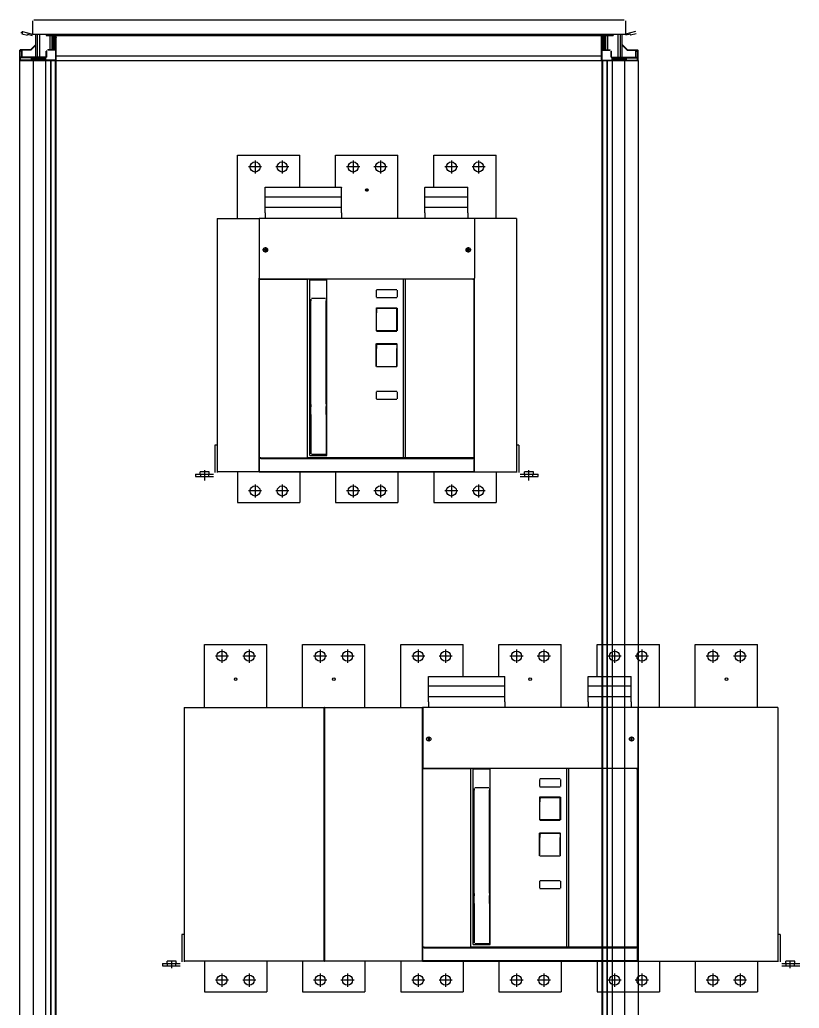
# Model space of a CAD drawing. Header units: metres. Extents: x -260 to 2001, y 2594 to 9590.
# Drawn here: x 0 to 1001, y 5637 to 6905 of the extents above; entities that cross this region are included whole.
import ezdxf

# ---------------------------------------------------------------- set-up
doc = ezdxf.new("R2010")
doc.units = ezdxf.units.M

# ---------------------------------------------------------------- blocks, each defined once
blk = doc.blocks.new('ABB-TR_E6_3')
for p, q in [((53.999832, 445.500015), (133.999832, 445.500015)), ((53.999832, 364.499832), (53.999832, 445.500015)), ((133.999832, 364.499832), (133.999832, 445.500015)), ((179.999832, 445.500015), (259.999832, 445.500015)), ((179.999832, 364.499832), (179.999832, 445.500015)), ((259.999832, 364.499832), (259.999832, 445.500015)), ((305.999832, 445.500015), (385.999832, 445.500015)), ((305.999832, 364.499832), (305.999832, 445.500015)), ((385.999832, 404.499832), (385.999832, 445.500015)), ((431.999832, 445.500015), (511.999832, 445.500015)), ((431.999832, 404.499832), (431.999832, 445.500015)), ((511.999832, 364.499832), (511.999832, 445.500015)), ((557.999832, 445.500015), (637.999832, 445.500015)), ((557.999832, 404.499832), (557.999832, 445.500015)), ((637.999832, 364.499832), (637.999832, 445.500015)), ((683.999832, 445.500015), (763.999832, 445.500015)), ((683.999832, 364.499832), (683.999832, 445.500015)), ((763.999832, 364.499832), (763.999832, 445.500015)), ((76.499832, 438.950027), (76.499832, 422.050003)), ((111.499832, 438.950027), (111.499832, 422.050003)), ((202.499832, 438.950027), (202.499832, 422.050003)), ((237.499832, 438.950027), (237.499832, 422.050003)), ((328.499832, 438.950027), (328.499832, 422.050003)), ((363.499832, 438.950027), (363.499832, 422.050003)), ((454.499832, 438.950027), (454.499832, 422.050003)), ((489.499832, 438.950027), (489.499832, 422.050003)), ((580.499832, 438.950027), (580.499832, 422.050003)), ((615.499832, 438.950027), (615.499832, 422.050003)), ((706.499832, 438.950027), (706.499832, 422.050003)), ((741.499832, 438.950027), (741.499832, 422.050003)), ((84.949829, 430.500015), (68.049835, 430.500015)), ((119.949844, 430.500015), (103.04982, 430.500015)), ((210.949844, 430.500015), (194.04982, 430.500015)), ((245.949844, 430.500015), (229.04982, 430.500015)), ((336.949844, 430.500015), (320.04982, 430.500015)), ((371.949844, 430.500015), (355.04982, 430.500015)), ((462.949844, 430.500015), (446.04982, 430.500015)), ((497.949844, 430.500015), (481.04982, 430.500015)), ((588.949844, 430.500015), (572.04982, 430.500015)), ((623.949844, 430.500015), (607.04982, 430.500015)), ((714.949844, 430.500015), (698.04982, 430.500015)), ((749.949844, 430.500015), (733.04982, 430.500015)), ((341.619003, 404.353531), (341.619003, 404.500015)), ((341.619003, 404.500015), (439.618973, 404.500015)), ((341.619003, 396.685989), (341.619003, 404.353531)), ((341.619003, 396.121109), (341.619003, 396.685989)), ((341.619003, 396.045608), (341.619003, 396.121109)), ((341.619003, 392.230362), (341.619003, 396.045608)), ((439.618973, 404.500015), (439.618973, 404.353531)), ((439.618973, 396.685989), (439.618973, 404.353531)), ((439.618973, 396.121109), (439.618973, 396.685989)), ((439.618973, 396.045608), (439.618973, 396.121109)), ((439.618973, 392.230362), (439.618973, 396.045608)), ((546.618973, 404.500015), (601.618973, 404.500015)), ((546.618973, 404.500015), (546.618973, 404.353531)), ((546.618973, 396.685989), (546.618973, 404.353531)), ((546.618973, 396.121109), (546.618973, 396.685989)), ((546.618973, 396.045608), (546.618973, 396.121109)), ((546.618973, 392.230362), (546.618973, 396.045608)), ((601.618973, 404.353531), (601.618973, 404.500015)), ((601.618973, 396.685989), (601.618973, 404.353531)), ((601.618973, 396.121109), (601.618973, 396.685989)), ((601.618973, 396.045608), (601.618973, 396.121109)), ((601.618973, 392.230362), (601.618973, 396.045608)), ((341.619003, 384.697342), (341.619003, 392.230362)), ((341.619003, 392.230362), (439.618973, 392.230362)), ((341.619003, 384.138504), (341.619003, 384.697342)), ((341.619003, 384.057022), (341.619003, 384.138504)), ((341.619003, 378.89357), (341.619003, 384.057022)), ((439.618973, 384.697342), (439.618973, 392.230362)), ((439.618973, 384.138504), (439.618973, 384.697342)), ((439.618973, 384.057022), (439.618973, 384.138504)), ((439.618973, 378.89357), (439.618973, 384.057022)), ((546.618973, 392.230362), (601.618973, 392.230362)), ((546.618973, 384.697342), (546.618973, 392.230362)), ((546.618973, 384.138504), (546.618973, 384.697342)), ((546.618973, 384.057022), (546.618973, 384.138504)), ((546.618973, 378.89357), (546.618973, 384.057022)), ((601.618973, 384.697342), (601.618973, 392.230362)), ((601.618973, 384.138504), (601.618973, 384.697342)), ((601.618973, 384.057022), (601.618973, 384.138504)), ((601.618973, 378.89357), (601.618973, 384.057022)), ((341.619003, 372.212112), (341.619003, 378.89357)), ((341.619003, 378.89357), (439.618973, 378.89357)), ((341.619003, 371.858597), (341.619003, 372.212112)), ((341.619003, 371.858597), (341.619003, 364.500015)), ((439.618973, 372.212112), (439.618973, 378.89357)), ((439.618973, 371.858597), (439.618973, 372.212112)), ((439.618973, 371.858597), (439.618973, 364.500015)), ((546.618973, 378.89357), (601.618973, 378.89357)), ((546.618973, 372.212112), (546.618973, 378.89357)), ((546.618973, 371.858597), (546.618973, 372.212112)), ((546.618973, 371.858597), (546.618973, 364.500015)), ((601.618973, 372.212112), (601.618973, 378.89357)), ((601.618973, 371.858597), (601.618973, 372.212112)), ((601.618973, 371.858597), (601.618973, 364.500015)), ((27.999832, 364.500015), (27.999832, 39.5)), ((27.999832, 364.500015), (207.749832, 364.500015)), ((207.749832, 39.5), (207.749832, 364.500015)), ((207.999832, 364.500015), (207.749832, 364.500015)), ((207.999832, 364.500015), (207.999832, 39.5)), ((207.999832, 364.500015), (333.999832, 364.500015)), ((333.999832, 39.5), (333.999832, 364.500015)), ((334.799972, 364.500015), (333.999832, 364.500015)), ((334.099991, 363.800003), (334.099991, 287.699997)), ((334.439438, 364.399978), (334.200088, 364.399978)), ((334.200088, 364.399978), (334.200088, 364.160721)), ((336.025741, 364.500015), (334.800003, 364.500015)), ((608.17427, 364.500015), (336.025741, 364.500015)), ((609.399978, 364.500015), (608.17427, 364.500015)), ((609.999832, 364.500015), (609.399978, 364.500015)), ((610.000076, 364.399978), (609.760513, 364.399978)), ((609.999832, 364.399978), (609.999832, 364.500015)), ((789.999832, 364.500015), (609.999832, 364.500015)), ((610.000076, 364.160415), (610.000076, 364.399978)), ((610.099991, 363.800003), (610.099991, 287.699997)), ((789.999832, 364.500015), (789.999832, 39.5)), ((341.499985, 326.464187), (341.499985, 326.970779)), ((341.499985, 322.035843), (341.499985, 326.464126)), ((341.499985, 322.035843), (341.499985, 321.529251)), ((342.300003, 326.464187), (342.300003, 326.970779)), ((342.300003, 326.464187), (342.300003, 322.035843)), ((342.300003, 322.035843), (342.300003, 321.529251)), ((601.899978, 326.464187), (601.899978, 326.970779)), ((601.899978, 322.035843), (601.899978, 326.464126)), ((601.899978, 322.035843), (601.899978, 321.529251)), ((602.699966, 326.464187), (602.699966, 326.970779)), ((602.699966, 326.464187), (602.699966, 322.035843)), ((602.699966, 322.035843), (602.699966, 321.529251)), ((334.200088, 287.339309), (334.200088, 286.500015)), ((334.200088, 286.500015), (336.200088, 286.500015)), ((334.200088, 57.25), (334.200088, 286.500015)), ((334.800003, 287.000015), (336.025741, 287.000015)), ((336.025741, 287.000015), (608.17427, 287.000015)), ((336.200088, 286.500015), (396.800064, 286.500015)), ((349.700088, 287.000015), (349.700088, 286.500015)), ((395.818985, 57.5), (395.818985, 286.500015)), ((396.771072, 286.500015), (395.818985, 286.500015)), ((518.166885, 286.500015), (396.771072, 286.500015)), ((398.818985, 285.121078), (398.84639, 285.313339)), ((398.818985, 60.5), (398.818985, 285.121078)), ((398.84639, 285.313339), (398.915115, 285.484451)), ((398.915115, 285.484451), (399.029129, 285.661392)), ((399.029129, 285.661392), (399.341934, 286.000015)), ((420.318985, 285.500015), (399.318985, 285.500015)), ((420.572464, 285.742111), (420.333633, 286.000015)), ((420.683121, 285.585891), (420.572464, 285.742111)), ((420.800369, 285.304733), (420.683121, 285.585891)), ((420.818985, 285.142532), (420.800369, 285.304733)), ((420.818985, 60.5), (420.818985, 285.142532)), ((519.118973, 286.500015), (518.166885, 286.500015)), ((519.118973, 57.5), (519.118973, 286.500015)), ((521.100052, 286.500015), (521.100052, 57.25)), ((608.000076, 286.500015), (521.100052, 286.500015)), ((594.500076, 286.500015), (594.500076, 287.000015)), ((608.000076, 286.500015), (610.000076, 286.500015)), ((608.17427, 287.000015), (609.399978, 287.000015)), ((610.000076, 286.500015), (610.000076, 287.339584)), ((610.000076, 57.25), (610.000076, 286.500015)), ((484.118973, 272.500015), (484.118973, 263.500015)), ((510.618973, 273.000015), (484.618973, 273.000015)), ((511.118973, 272.500015), (511.118973, 263.500015)), ((398.822708, 254.382736), (398.818985, 254.363601)), ((398.851639, 254.419662), (398.822708, 254.382736)), ((398.928787, 254.462173), (398.851639, 254.419662)), ((399.168655, 254.513962), (398.928787, 254.462173)), ((399.318985, 254.363601), (399.168655, 254.513962)), ((400.068985, 260.758896), (400.068985, 258.759537)), ((400.068985, 125.969162), (400.068985, 258.759537)), ((419.068985, 261.759109), (401.068985, 261.758896)), ((420.068985, 260.759109), (420.068985, 258.75972)), ((420.068985, 126.535782), (420.068985, 258.75972)), ((420.469314, 254.513962), (420.318985, 254.363601)), ((420.725357, 254.455459), (420.469314, 254.513962)), ((420.788772, 254.417618), (420.725357, 254.455459)), ((420.807937, 254.396621), (420.788772, 254.417618)), ((420.818985, 254.363601), (420.807937, 254.396621)), ((484.618973, 263.000015), (510.618973, 263.000015)), ((484.118973, 249.500015), (484.118973, 220.500015)), ((484.618973, 248.594101), (484.618973, 250.000015)), ((484.618973, 250.000015), (510.618973, 250.000015)), ((510.618973, 248.855911), (484.618973, 248.594101)), ((484.618973, 248.594101), (484.618973, 248.227737)), ((484.618973, 248.224228), (484.618973, 248.227737)), ((484.618973, 248.227737), (484.618973, 246.652908)), ((484.618973, 246.652908), (484.618973, 246.650955)), ((484.618973, 246.650955), (484.618973, 245.222732)), ((484.618973, 245.222763), (484.618973, 244.591079)), ((484.618973, 244.591079), (484.619095, 243.702835)), ((484.618973, 243.703018), (484.618973, 243.637924)), ((484.618973, 220.500015), (484.618973, 243.637924)), ((484.628921, 248.18721), (484.619095, 248.224228)), ((484.67073, 248.109634), (484.628921, 248.18721)), ((484.805862, 247.930008), (484.67073, 248.109634)), ((485.134353, 247.586776), (484.805862, 247.930008)), ((510.134353, 247.834854), (510.448929, 248.176132)), ((510.448929, 248.176132), (510.574295, 248.356552)), ((510.574295, 248.356552), (510.611404, 248.435867)), ((510.611404, 248.435867), (510.618973, 248.475113)), ((510.618973, 248.855911), (510.618973, 249.999954)), ((510.618973, 248.855911), (510.618973, 248.485489)), ((510.618973, 248.485489), (510.618973, 248.475113)), ((510.618973, 243.979782), (510.618973, 248.475113)), ((510.618973, 243.979782), (510.618973, 243.637924)), ((510.618973, 240.978775), (510.618973, 243.637924)), ((510.618973, 220.500015), (510.618973, 240.978775)), ((511.118973, 249.500015), (511.118973, 220.500015)), ((484.618973, 220.500015), (485.13533, 220.500015)), ((484.618973, 220.000015), (510.618973, 220.000015)), ((510.13533, 220.500015), (485.13533, 220.500015)), ((510.13533, 220.500015), (510.618973, 220.500015)), ((484.118973, 174.500015), (484.118973, 203.500015)), ((484.618973, 202.594101), (484.618973, 204.000015)), ((484.618973, 204.000015), (510.618973, 204.000015)), ((510.618973, 202.855911), (484.619095, 202.594101)), ((510.618973, 202.855911), (510.618973, 203.999954)), ((510.618973, 202.855911), (510.618973, 202.48558)), ((511.118973, 174.500015), (511.118973, 203.500015)), ((484.618973, 202.594101), (484.618973, 202.197525)), ((484.618973, 202.198135), (484.618973, 197.851516)), ((484.621414, 202.179764), (484.618973, 202.197525)), ((484.618973, 175.500015), (484.618973, 197.851516)), ((484.63948, 202.132217), (484.621414, 202.179764)), ((484.792312, 201.911209), (484.63948, 202.132217)), ((485.135818, 201.550674), (484.792312, 201.911209)), ((510.135879, 201.834183), (510.360184, 202.067764)), ((510.360184, 202.067764), (510.517166, 202.265762)), ((510.517166, 202.265762), (510.618973, 202.474502)), ((510.618973, 202.48558), (510.618973, 202.474502)), ((510.618973, 202.474502), (510.618973, 197.814865)), ((510.618973, 175.500015), (510.618973, 197.814865)), ((510.618973, 174.000015), (484.618973, 174.000015)), ((485.618973, 174.500015), (509.618973, 174.500015)), ((484.118973, 142.000015), (484.118973, 133.000015)), ((510.618973, 142.500015), (484.618973, 142.500015)), ((511.118973, 142.000015), (511.118973, 133.000015)), ((484.618973, 132.500015), (510.618973, 132.500015)), ((400.068985, 115.930618), (399.318985, 115.930618)), ((400.068985, 125.969162), (400.068985, 122.899826)), ((400.068985, 113.106827), (400.068985, 122.899826)), ((420.068985, 126.535782), (420.068985, 123.466446)), ((420.068985, 113.106827), (420.068985, 123.466446)), ((420.318985, 115.930618), (420.068985, 115.930618)), ((420.818985, 115.500015), (420.815628, 115.500015)), ((400.068985, 113.106827), (400.068985, 108.091354)), ((400.068985, 108.091354), (400.068985, 80.941208)), ((420.068985, 113.106827), (420.068985, 108.091354)), ((420.068985, 108.091354), (420.068985, 80.941208)), ((420.068985, 88.750015), (420.818985, 88.750015)), ((400.068985, 80.941208), (400.068985, 62.75)), ((420.068985, 80.941208), (420.068985, 62.892853)), ((25, 73.5), (25, 68.5)), ((28, 73.5), (25, 73.5)), ((25, 68.5), (25, 38.5)), ((420.068985, 70.75), (420.818985, 70.75)), ((793.000015, 73.5), (790.000015, 73.5)), ((790.000015, 73.5), (790.000015, 68.5)), ((790.000015, 68.5), (790.000015, 38.5)), ((793.000015, 73.5), (793.000015, 68.5)), ((793.000015, 68.5), (793.000015, 38.5)), ((334.200088, 56.550003), (334.200088, 57.25)), ((336.200088, 57.25), (334.200088, 57.25)), ((334.200088, 39.600006), (334.200088, 56.550003)), ((336.200088, 56.550003), (334.200088, 56.550003)), ((334.90007, 57.25), (334.90007, 56.550003)), ((336.200088, 57.25), (396.800064, 57.25)), ((336.200088, 56.550003), (608.000076, 56.550003)), ((395.818985, 57.5), (396.771072, 57.5)), ((396.771072, 57.5), (518.166885, 57.5)), ((396.800064, 57.25), (396.800064, 57.5)), ((521.100052, 57.25), (396.800064, 57.25)), ((398.818985, 60.5), (420.818985, 60.5)), ((419.068985, 61.75), (401.068985, 61.75)), ((419.327652, 61.784637), (419.068985, 61.75)), ((419.568985, 61.883972), (419.327652, 61.784637)), ((419.800735, 62.086746), (419.568985, 61.883972)), ((420.009292, 62.483459), (419.800735, 62.086746)), ((420.060135, 62.756347), (420.009292, 62.483459)), ((420.068985, 62.892853), (420.060135, 62.756347)), ((518.166885, 57.5), (519.118973, 57.5)), ((608.000076, 57.25), (521.100052, 57.25)), ((610.000076, 57.25), (608.000076, 57.25)), ((610.000076, 56.550003), (608.000076, 56.550003)), ((609.300064, 57.25), (609.300064, 56.550003)), ((610.000076, 56.550003), (610.000076, 57.25)), ((610.000076, 39.600006), (610.000076, 56.550003)), ((12, 39.5), (6.25, 39.5)), ((6.25, 37), (6.25, 39.5)), ((12, 30.440246), (12, 39.559753)), ((17.75, 39.5), (12, 39.5)), ((17.75, 37), (17.75, 39.5)), ((17.75, 37), (17.75, 39.5)), ((207.749832, 39.5), (27.999832, 39.5)), ((28, 39.5), (28, 38.5)), ((53.999832, 39.499847), (53.999832, 0)), ((133.999832, 39.499847), (133.999832, 0)), ((179.999832, 39.499847), (179.999832, 0)), ((207.749832, 39.5), (207.999832, 39.5)), ((333.999832, 39.5), (207.999832, 39.5)), ((259.999832, 39.499847), (259.999832, 0)), ((305.999832, 39.499847), (305.999832, 0)), ((333.999832, 39.5), (609.999832, 39.5)), ((336.200088, 39.600006), (334.200088, 39.600006)), ((608.000076, 39.600006), (336.200088, 39.600006)), ((385.999832, 39.499847), (385.999832, 0)), ((431.999832, 39.499847), (431.999832, 0)), ((511.999832, 39.499847), (511.999832, 0)), ((557.999832, 39.499847), (557.999832, 0)), ((610.000076, 39.600006), (608.000076, 39.600006)), ((609.999832, 39.5), (609.999832, 39.59996)), ((609.999832, 39.5), (789.999832, 39.5)), ((637.999832, 39.499847), (637.999832, 0)), ((683.999832, 39.499847), (683.999832, 0)), ((763.999832, 39.499847), (763.999832, 0)), ((806.000015, 39.5), (800.250015, 39.5)), ((800.250015, 37), (800.250015, 39.5)), ((806.000015, 30.440246), (806.000015, 39.559753)), ((811.750015, 39.5), (806.000015, 39.5)), ((811.750015, 37), (811.750015, 39.5)), ((811.750015, 37), (811.750015, 39.5)), ((0, 36.5), (5, 36.5)), ((0, 36.5), (0, 33.5)), ((0, 33.5), (5, 33.5)), ((5, 36.5), (23, 36.5)), ((5, 33.5), (23, 33.5)), ((5.764572, 36.5), (5.895691, 36.52478)), ((5.895691, 36.52478), (6.090408, 36.63919)), ((6.090408, 36.63919), (6.232681, 36.870666)), ((6.232681, 36.870666), (6.25, 37)), ((6.75, 33.5), (6.75, 36.5)), ((17.25, 33.5), (17.25, 36.5)), ((17.75, 37), (17.767319, 36.870666)), ((17.75, 37), (17.767319, 36.870666)), ((17.767319, 36.870666), (17.909576, 36.63919)), ((17.767319, 36.870666), (17.909576, 36.63919)), ((17.909576, 36.63919), (18.104309, 36.52478)), ((17.909576, 36.63919), (18.104309, 36.52478)), ((18.104309, 36.52478), (18.235428, 36.5)), ((18.104309, 36.52478), (18.235428, 36.5)), ((795.000015, 36.5), (813.000015, 36.5)), ((795.000015, 33.5), (813.000015, 33.5)), ((799.895706, 36.52478), (799.764541, 36.5)), ((800.090408, 36.63919), (799.895706, 36.52478)), ((800.232681, 36.870666), (800.090408, 36.63919)), ((800.250015, 37), (800.232681, 36.870666)), ((800.750015, 33.5), (800.750015, 36.5)), ((811.250015, 33.5), (811.250015, 36.5)), ((811.767288, 36.870666), (811.750015, 37)), ((811.767288, 36.870666), (811.750015, 37)), ((811.909561, 36.63919), (811.767288, 36.870666)), ((811.909561, 36.63919), (811.767288, 36.870666)), ((812.104324, 36.52478), (811.909561, 36.63919)), ((812.104324, 36.52478), (811.909561, 36.63919)), ((812.235428, 36.5), (812.104324, 36.52478)), ((812.235428, 36.5), (812.104324, 36.52478)), ((813.000015, 36.5), (818.000015, 36.5)), ((813.000015, 33.5), (818.000015, 33.5)), ((84.949829, 15), (68.049835, 15)), ((76.499832, 23.449997), (76.499832, 6.550003)), ((119.949844, 15), (103.04982, 15)), ((111.499832, 23.449997), (111.499832, 6.550003)), ((210.949844, 15), (194.04982, 15)), ((202.499832, 23.449997), (202.499832, 6.550003)), ((245.949844, 15), (229.04982, 15)), ((237.499832, 23.449997), (237.499832, 6.550003)), ((336.949844, 15), (320.04982, 15)), ((328.499832, 23.449997), (328.499832, 6.550003)), ((371.949844, 15), (355.04982, 15)), ((363.499832, 23.449997), (363.499832, 6.550003)), ((462.949844, 15), (446.04982, 15)), ((454.499832, 23.449997), (454.499832, 6.550003)), ((497.949844, 15), (481.04982, 15)), ((489.499832, 23.449997), (489.499832, 6.550003)), ((588.949844, 15), (572.04982, 15)), ((580.499832, 23.449997), (580.499832, 6.550003)), ((623.949844, 15), (607.04982, 15)), ((615.499832, 23.449997), (615.499832, 6.550003)), ((714.949844, 15), (698.04982, 15)), ((706.499832, 23.449997), (706.499832, 6.550003)), ((749.949844, 15), (733.04982, 15)), ((741.499832, 23.449997), (741.499832, 6.550003)), ((53.999832, 0), (133.999832, 0)), ((179.999832, 0), (259.999832, 0)), ((305.999832, 0), (385.999832, 0)), ((431.999832, 0), (511.999832, 0)), ((557.999832, 0), (637.999832, 0)), ((683.999832, 0), (763.999832, 0))]:
    blk.add_line(p, q)
for centre, radius in [((76.499832, 430.500015), 6.5), ((111.499832, 430.500015), 6.5), ((202.499832, 430.500015), 6.5), ((237.499832, 430.500015), 6.5), ((328.499832, 430.500015), 6.5), ((363.499832, 430.500015), 6.5), ((454.499832, 430.500015), 6.5), ((489.499832, 430.500015), 6.5), ((580.499832, 430.500015), 6.5), ((615.499832, 430.500015), 6.5), ((706.499832, 430.500015), 6.5), ((741.499832, 430.500015), 6.5), ((93.999832, 401.000015), 1.621), ((219.999832, 401.000015), 1.621), ((471.999832, 401.000015), 1.621), ((723.999832, 401.000015), 1.621), ((341.900009, 324.250015), 2.75), ((602.300003, 324.250015), 2.75), ((76.499832, 15), 6.5), ((111.499832, 15), 6.5), ((202.499832, 15), 6.5), ((237.499832, 15), 6.5), ((328.499832, 15), 6.5), ((363.499832, 15), 6.5), ((454.499832, 15), 6.5), ((489.499832, 15), 6.5), ((580.499832, 15), 6.5), ((615.499832, 15), 6.5), ((706.499832, 15), 6.5), ((741.499832, 15), 6.5)]:
    blk.add_circle(centre, radius)
blk = doc.blocks.new('ABB-TR_E4_3')
for p, q in [((53.999833, 445.5), (133.999833, 445.5)), ((53.999833, 364.499878), (53.999833, 445.5)), ((133.999833, 404.499878), (133.999833, 445.5)), ((179.999833, 445.5), (259.999833, 445.5)), ((179.999833, 404.499878), (179.999833, 445.5)), ((259.999833, 364.499878), (259.999833, 445.5)), ((305.999802, 445.5), (385.999802, 445.5)), ((305.999802, 404.499878), (305.999802, 445.5)), ((385.999802, 364.499878), (385.999802, 445.5)), ((76.499833, 438.950012), (76.499833, 422.049988)), ((111.499833, 438.950012), (111.499833, 422.049988)), ((202.499833, 438.950012), (202.499833, 422.049988)), ((237.499833, 438.950012), (237.499833, 422.049988)), ((328.499802, 438.950012), (328.499802, 422.049988)), ((363.499802, 438.950012), (363.499802, 422.049988)), ((84.949845, 430.5), (68.04982, 430.5)), ((119.949814, 430.5), (103.049851, 430.5)), ((210.949814, 430.5), (194.049851, 430.5)), ((245.949814, 430.5), (229.049851, 430.5)), ((336.949875, 430.5), (320.049851, 430.5)), ((371.949875, 430.5), (355.049851, 430.5)), ((89.518998, 404.353516), (89.518998, 404.5)), ((89.518998, 404.5), (187.518998, 404.5)), ((89.518998, 396.685974), (89.518998, 404.353516)), ((89.518998, 396.121094), (89.518998, 396.685974)), ((89.518998, 396.045654), (89.518998, 396.121094)), ((89.518998, 392.230347), (89.518998, 396.045654)), ((187.518998, 404.5), (187.518998, 404.353516)), ((187.518998, 396.685974), (187.518998, 404.353516)), ((187.518998, 396.121094), (187.518998, 396.685974)), ((187.518998, 396.045654), (187.518998, 396.121094)), ((187.518998, 392.230347), (187.518998, 396.045654)), ((222.107132, 401), (217.892533, 401)), ((219.999833, 403.1073), (219.999833, 398.8927)), ((294.518967, 404.5), (349.518967, 404.5)), ((294.518967, 404.5), (294.518967, 404.353516)), ((294.518967, 396.685974), (294.518967, 404.353516)), ((294.518967, 396.121094), (294.518967, 396.685974)), ((294.518967, 396.045654), (294.518967, 396.121094)), ((294.518967, 392.230347), (294.518967, 396.045654)), ((349.518967, 404.353516), (349.518967, 404.5)), ((349.518967, 396.685974), (349.518967, 404.353516)), ((349.518967, 396.121094), (349.518967, 396.685974)), ((349.518967, 396.045654), (349.518967, 396.121094)), ((349.518967, 392.230347), (349.518967, 396.045654)), ((89.518998, 384.697388), (89.518998, 392.230347)), ((89.518998, 392.230347), (187.518998, 392.230347)), ((89.518998, 384.138489), (89.518998, 384.697388)), ((89.518998, 384.057007), (89.518998, 384.138489)), ((89.518998, 378.893555), (89.518998, 384.057007)), ((187.518998, 384.697388), (187.518998, 392.230347)), ((187.518998, 384.138489), (187.518998, 384.697388)), ((187.518998, 384.057007), (187.518998, 384.138489)), ((187.518998, 378.893555), (187.518998, 384.057007)), ((294.518967, 392.230347), (349.518967, 392.230347)), ((294.518967, 384.697388), (294.518967, 392.230347)), ((294.518967, 384.138489), (294.518967, 384.697388)), ((294.518967, 384.057007), (294.518967, 384.138489)), ((294.518967, 378.893555), (294.518967, 384.057007)), ((349.518967, 384.697388), (349.518967, 392.230347)), ((349.518967, 384.138489), (349.518967, 384.697388)), ((349.518967, 384.057007), (349.518967, 384.138489)), ((349.518967, 378.893555), (349.518967, 384.057007)), ((89.518998, 372.212158), (89.518998, 378.893555)), ((89.518998, 378.893555), (187.518998, 378.893555)), ((89.518998, 371.858581), (89.518998, 372.212158)), ((89.518998, 371.858581), (89.518998, 364.5)), ((187.518998, 372.212158), (187.518998, 378.893555)), ((187.518998, 371.858581), (187.518998, 372.212158)), ((187.518998, 371.858581), (187.518998, 364.5)), ((294.518967, 378.893555), (349.518967, 378.893555)), ((294.518967, 372.212158), (294.518967, 378.893555)), ((294.518967, 371.858581), (294.518967, 372.212158)), ((294.518967, 371.858581), (294.518967, 364.5)), ((349.518967, 372.212158), (349.518967, 378.893555)), ((349.518967, 371.858581), (349.518967, 372.212158)), ((349.518967, 371.858581), (349.518967, 364.5)), ((27.999833, 364.5), (27.999833, 39.5)), ((27.999833, 364.5), (81.999833, 364.5)), ((81.999833, 363.799927), (81.999833, 364.5)), ((82.699967, 364.5), (81.999833, 364.5)), ((81.999985, 363.799988), (81.999985, 287.700012)), ((82.339432, 364.400024), (82.100083, 364.400024)), ((82.100083, 364.400024), (82.100083, 364.160705)), ((83.925736, 364.5), (82.699997, 364.5)), ((356.074265, 364.5), (83.925736, 364.5)), ((357.299973, 364.5), (356.074265, 364.5)), ((357.999802, 364.5), (357.299973, 364.5)), ((357.900071, 364.400024), (357.660569, 364.400024)), ((357.900071, 364.1604), (357.900071, 364.400024)), ((411.999802, 364.5), (357.999802, 364.5)), ((357.999802, 363.813476), (357.999802, 364.5)), ((357.999985, 363.799988), (357.999985, 287.700012)), ((411.999802, 364.5), (411.999802, 39.5)), ((93.374985, 324.25), (86.224991, 324.25)), ((89.40001, 326.464172), (89.40001, 326.970764)), ((89.40001, 322.035828), (89.40001, 326.464111)), ((89.40001, 322.035828), (89.40001, 321.529236)), ((89.800003, 327.825012), (89.800003, 320.674988)), ((90.199997, 326.464172), (90.199997, 326.970764)), ((90.199997, 326.464172), (90.199997, 322.035889)), ((90.199997, 322.035828), (90.199997, 321.529236)), ((353.77501, 324.25), (346.624985, 324.25)), ((349.799973, 326.464172), (349.799973, 326.970764)), ((349.799973, 322.035828), (349.799973, 326.464111)), ((349.799973, 322.035828), (349.799973, 321.529236)), ((350.199997, 327.825012), (350.199997, 320.674988)), ((350.600022, 326.464172), (350.600022, 326.970764)), ((350.600022, 326.464172), (350.600022, 322.035889)), ((350.600022, 322.035828), (350.600022, 321.529236)), ((81.999833, 39.5), (81.999833, 287.699951)), ((82.100083, 287.339294), (82.100083, 286.5)), ((82.100083, 286.5), (84.100083, 286.5)), ((82.100083, 57.25), (82.100083, 286.5)), ((82.699997, 287), (83.925736, 287)), ((83.925736, 287), (356.074265, 287)), ((84.100083, 286.5), (144.700089, 286.5)), ((97.600083, 287), (97.600083, 286.5)), ((143.718979, 57.5), (143.718979, 286.5)), ((144.671128, 286.5), (143.718979, 286.5)), ((266.06688, 286.5), (144.671128, 286.5)), ((146.718979, 285.121094), (146.746384, 285.313354)), ((146.718979, 60.5), (146.718979, 285.121094)), ((146.746384, 285.313354), (146.81511, 285.484436)), ((146.81511, 285.484436), (146.929154, 285.661377)), ((146.929154, 285.661377), (147.241929, 286)), ((168.218979, 285.5), (147.218979, 285.5)), ((168.472458, 285.742126), (168.233628, 286)), ((168.583115, 285.585937), (168.472458, 285.742126)), ((168.700364, 285.304748), (168.583115, 285.585937)), ((168.718979, 285.142578), (168.700364, 285.304748)), ((168.718979, 60.5), (168.718979, 285.142578)), ((267.018998, 286.5), (266.06688, 286.5)), ((267.018998, 57.5), (267.018998, 286.5)), ((269.000077, 286.5), (269.000077, 57.25)), ((355.900071, 286.5), (269.000077, 286.5)), ((342.400071, 286.5), (342.400071, 287)), ((355.900071, 286.5), (357.900071, 286.5)), ((356.074265, 287), (357.299973, 287)), ((357.900071, 286.5), (357.900071, 287.339599)), ((357.900071, 57.25), (357.900071, 286.5)), ((357.999802, 39.5), (357.999802, 287.686462)), ((232.018998, 272.5), (232.018998, 263.5)), ((258.518998, 273), (232.518998, 273)), ((259.018998, 272.5), (259.018998, 263.5)), ((146.722702, 254.382751), (146.718979, 254.363586)), ((146.751664, 254.419678), (146.722702, 254.382751)), ((146.828812, 254.462158), (146.751664, 254.419678)), ((147.06865, 254.513977), (146.828812, 254.462158)), ((147.218979, 254.363586), (147.06865, 254.513977)), ((147.968979, 260.758911), (147.968979, 258.759521)), ((147.968979, 125.969177), (147.968979, 258.759521)), ((166.968979, 261.759094), (148.968979, 261.758911)), ((167.968979, 260.759094), (167.968979, 258.759766)), ((167.968979, 126.535766), (167.968979, 258.759766)), ((168.36937, 254.513977), (168.218979, 254.363586)), ((168.625351, 254.455444), (168.36937, 254.513977)), ((168.688767, 254.417602), (168.625351, 254.455444)), ((168.707962, 254.396606), (168.688767, 254.417602)), ((168.718979, 254.363586), (168.707962, 254.396606)), ((232.518998, 263), (258.518998, 263)), ((232.018998, 249.5), (232.018998, 220.5)), ((232.518998, 246.651001), (232.518937, 245.222778)), ((232.518998, 250), (258.518998, 250)), ((232.518998, 248.594116), (232.518998, 250)), ((258.518998, 248.855957), (232.518998, 248.594116)), ((232.518998, 248.594116), (232.518998, 248.227722)), ((232.518998, 248.224243), (232.518998, 248.227722)), ((232.518998, 248.227722), (232.518998, 246.652954)), ((232.518998, 246.652954), (232.518998, 246.651001)), ((232.518998, 245.222778), (232.518998, 244.591064)), ((232.518998, 243.703003), (232.518998, 243.637939)), ((232.518998, 220.5), (232.518998, 243.637939)), ((232.519028, 244.591064), (232.519089, 243.70282)), ((232.528916, 248.187195), (232.519089, 248.224243)), ((232.570725, 248.109619), (232.528916, 248.187195)), ((232.705826, 247.930054), (232.570725, 248.109619)), ((233.034348, 247.586792), (232.705826, 247.930054)), ((258.034348, 247.834839), (258.348923, 248.176147)), ((258.348923, 248.176147), (258.47432, 248.356567)), ((258.47432, 248.356567), (258.51146, 248.435852)), ((258.51146, 248.435852), (258.518998, 248.475098)), ((258.518998, 248.855957), (258.518998, 250)), ((258.518998, 248.855957), (258.518998, 248.485474)), ((258.518998, 248.485474), (258.518998, 248.475098)), ((258.518998, 243.979797), (258.518998, 248.475098)), ((258.518998, 243.979797), (258.518998, 243.637939)), ((258.518998, 240.97876), (258.518998, 243.637939)), ((258.518998, 220.5), (258.518998, 240.97876)), ((259.018998, 249.5), (259.018998, 220.5)), ((232.518998, 220.5), (233.035325, 220.5)), ((232.518998, 220), (258.518998, 220)), ((258.035325, 220.5), (233.035325, 220.5)), ((258.035325, 220.5), (258.518998, 220.5)), ((232.018998, 174.5), (232.018998, 203.5)), ((232.518998, 204), (258.518998, 204)), ((232.518998, 202.594116), (232.518998, 204)), ((258.518998, 202.855957), (232.519089, 202.594116)), ((258.518998, 202.855957), (258.518998, 204)), ((258.518998, 202.855957), (258.518998, 202.485596)), ((259.018998, 174.5), (259.018998, 203.5)), ((232.518998, 202.594116), (232.518998, 202.19751)), ((232.518998, 202.19812), (232.518998, 197.851501)), ((232.521378, 202.179809), (232.518998, 202.19751)), ((232.518998, 175.5), (232.518998, 197.851501)), ((232.539475, 202.132202), (232.521378, 202.179809)), ((232.692337, 201.911194), (232.539475, 202.132202)), ((233.035874, 201.550659), (232.692337, 201.911194)), ((258.035874, 201.834167), (258.260178, 202.067749)), ((258.260178, 202.067749), (258.41716, 202.265747)), ((258.41716, 202.265747), (258.518998, 202.474487)), ((258.518998, 202.485596), (258.518998, 202.474487)), ((258.518998, 202.474487), (258.518998, 197.81488)), ((258.518998, 175.5), (258.518998, 197.81488)), ((258.518998, 174), (232.518998, 174)), ((233.518998, 174.5), (257.518998, 174.5)), ((232.018998, 142), (232.018998, 133)), ((258.518998, 142.5), (232.518998, 142.5)), ((259.018998, 142), (259.018998, 133)), ((232.518998, 132.5), (258.518998, 132.5)), ((147.968979, 115.930633), (147.218979, 115.930633)), ((147.968979, 125.969177), (147.968979, 122.899841)), ((147.968979, 113.106842), (147.968979, 122.899841)), ((167.968979, 126.535766), (167.968979, 123.466431)), ((167.968979, 113.106842), (167.968979, 123.466431)), ((168.218979, 115.930633), (167.968979, 115.930633)), ((168.718979, 115.5), (168.715622, 115.5)), ((147.968979, 113.106842), (147.968979, 108.09137)), ((147.968979, 108.09137), (147.968979, 80.941193)), ((167.968979, 113.106842), (167.968979, 108.09137)), ((167.968979, 108.09137), (167.968979, 80.941193)), ((167.968979, 88.75), (168.718979, 88.75)), ((147.968979, 80.941193), (147.968979, 62.75)), ((167.968979, 80.941193), (167.968979, 62.892853)), ((24.999985, 73.5), (24.999985, 68.5)), ((27.999985, 73.5), (24.999985, 73.5)), ((24.999985, 68.5), (24.999985, 38.5)), ((167.968979, 70.75), (168.718979, 70.75)), ((414.999985, 73.5), (411.999985, 73.5)), ((411.999985, 73.5), (411.999985, 68.5)), ((411.999985, 68.5), (411.999985, 38.5)), ((414.999985, 73.5), (414.999985, 68.5)), ((414.999985, 68.5), (414.999985, 38.5)), ((82.100083, 56.549988), (82.100083, 57.25)), ((84.100083, 57.25), (82.100083, 57.25)), ((82.100083, 39.600006), (82.100083, 56.549988)), ((84.100083, 56.549988), (82.100083, 56.549988)), ((82.800095, 57.25), (82.800095, 56.549988)), ((84.100083, 57.25), (144.700089, 57.25)), ((84.100083, 56.549988), (355.900071, 56.549988)), ((143.718979, 57.5), (144.671128, 57.5)), ((144.671128, 57.5), (266.06688, 57.5)), ((144.700089, 57.25), (144.700089, 57.5)), ((269.000077, 57.25), (144.700089, 57.25)), ((146.718979, 60.5), (168.718979, 60.5)), ((166.968979, 61.75), (148.968979, 61.75)), ((167.227646, 61.784637), (166.968979, 61.75)), ((167.468979, 61.883972), (167.227646, 61.784637)), ((167.700791, 62.086731), (167.468979, 61.883972)), ((167.909287, 62.483459), (167.700791, 62.086731)), ((167.960099, 62.756348), (167.909287, 62.483459)), ((167.968979, 62.892853), (167.960099, 62.756348)), ((266.06688, 57.5), (267.018998, 57.5)), ((355.900071, 57.25), (269.000077, 57.25)), ((357.900071, 57.25), (355.900071, 57.25)), ((357.900071, 56.549988), (355.900071, 56.549988)), ((357.200119, 57.25), (357.200119, 56.549988)), ((357.900071, 56.549988), (357.900071, 57.25)), ((357.900071, 39.600006), (357.900071, 56.549988)), ((12, 39.5), (6.25, 39.5)), ((6.25, 37), (6.25, 39.5)), ((12, 28.388489), (12, 41.611511)), ((17.75, 39.5), (12, 39.5)), ((17.75, 37), (17.75, 39.5)), ((17.75, 37), (17.75, 39.5)), ((81.999833, 39.5), (27.999833, 39.5)), ((27.999985, 39.5), (27.999985, 38.5)), ((53.999833, 39.499847), (53.999833, 0)), ((81.999833, 39.5), (357.999802, 39.5)), ((84.100083, 39.600006), (82.100083, 39.600006)), ((355.900071, 39.600006), (84.100083, 39.600006)), ((133.999833, 39.499847), (133.999833, 0)), ((179.999833, 39.499847), (179.999833, 0)), ((259.999833, 39.499847), (259.999833, 0)), ((305.999802, 39.499847), (305.999802, 0)), ((357.900071, 39.600006), (355.900071, 39.600006)), ((357.999802, 39.5), (411.999802, 39.5)), ((385.999802, 39.499847), (385.999802, 0)), ((427.999985, 39.5), (422.249985, 39.5)), ((422.249985, 37), (422.249985, 39.5)), ((427.999985, 28.388489), (427.999985, 41.611511)), ((433.749985, 39.5), (427.999985, 39.5)), ((433.749985, 37), (433.749985, 39.5)), ((433.749985, 37), (433.749985, 39.5)), ((0, 36.5), (5, 36.5)), ((0, 36.5), (0, 33.5)), ((0, 33.5), (5, 33.5)), ((5, 36.5), (22.999985, 36.5)), ((5, 33.5), (22.999985, 33.5)), ((5.764573, 36.5), (5.895691, 36.52478)), ((5.895691, 36.52478), (6.090409, 36.639191)), ((6.090409, 36.639191), (6.232682, 36.870666)), ((6.232682, 36.870666), (6.25, 37)), ((6.75, 33.5), (6.75, 36.5)), ((17.25, 33.5), (17.25, 36.5)), ((17.75, 37), (17.767319, 36.870666)), ((17.75, 37), (17.767319, 36.870666)), ((17.767319, 36.870666), (17.909577, 36.639191)), ((17.767319, 36.870666), (17.909577, 36.639191)), ((17.909577, 36.639191), (18.104309, 36.52478)), ((17.909577, 36.639191), (18.104309, 36.52478)), ((18.104309, 36.52478), (18.235428, 36.5)), ((18.104309, 36.52478), (18.235428, 36.5)), ((416.999985, 36.5), (434.999985, 36.5)), ((416.999985, 33.5), (434.999985, 33.5)), ((421.895676, 36.52478), (421.764573, 36.5)), ((422.090378, 36.639191), (421.895676, 36.52478)), ((422.232712, 36.870666), (422.090378, 36.639191)), ((422.249985, 37), (422.232712, 36.870666)), ((422.749985, 33.5), (422.749985, 36.5)), ((433.249985, 33.5), (433.249985, 36.5)), ((433.767319, 36.870666), (433.749985, 37)), ((433.767319, 36.870666), (433.749985, 37)), ((433.909592, 36.639191), (433.767319, 36.870666)), ((433.909592, 36.639191), (433.767319, 36.870666)), ((434.104294, 36.52478), (433.909592, 36.639191)), ((434.104294, 36.52478), (433.909592, 36.639191)), ((434.235398, 36.5), (434.104294, 36.52478)), ((434.235398, 36.5), (434.104294, 36.52478)), ((434.999985, 36.5), (439.999985, 36.5)), ((434.999985, 33.5), (439.999985, 33.5)), ((439.999985, 33.5), (439.999985, 36.5)), ((84.949845, 15), (68.04982, 15)), ((76.499833, 23.450012), (76.499833, 6.549988)), ((119.949814, 15), (103.049851, 15)), ((111.499833, 23.450012), (111.499833, 6.549988)), ((210.949814, 15), (194.049851, 15)), ((202.499833, 23.450012), (202.499833, 6.549988)), ((245.949814, 15), (229.049851, 15)), ((237.499833, 23.450012), (237.499833, 6.549988)), ((336.949875, 15), (320.049851, 15)), ((328.499802, 23.450012), (328.499802, 6.549988)), ((371.949875, 15), (355.049851, 15)), ((363.499802, 23.450012), (363.499802, 6.549988)), ((53.999833, 0), (133.999833, 0)), ((179.999833, 0), (259.999833, 0)), ((305.999802, 0), (385.999802, 0))]:
    blk.add_line(p, q)
for centre, radius in [((76.499833, 430.5), 6.5), ((111.499833, 430.5), 6.5), ((202.499833, 430.5), 6.5), ((237.499833, 430.5), 6.5), ((328.499802, 430.5), 6.5), ((363.499802, 430.5), 6.5), ((219.999833, 401), 1.621), ((89.800003, 324.25), 2.75), ((350.199997, 324.25), 2.75), ((76.499833, 15), 6.5), ((111.499833, 15), 6.5), ((202.499833, 15), 6.5), ((237.499833, 15), 6.5), ((328.499802, 15), 6.5), ((363.499802, 15), 6.5)]:
    blk.add_circle(centre, radius)
blk = doc.blocks.new('ABB-IS2_80_80')
for p, q in [((17.9, 2104.8), (775.9, 2104.8)), ((16.4, 2103.3), (16.4, 2086.3)), ((777.4, 2103.3), (777.4, 2086.3)), ((1.2, 2088.4), (4.1, 2088.4)), ((2.6, 2086.9), (9.8, 2085)), ((3, 2090), (3, 2086.7)), ((3.4, 2089.8), (16.4, 2086.3)), ((10.2, 2086.4), (9.8, 2085)), ((10.2, 2086.4), (16.1, 2084.8)), ((16.4, 2086.3), (34.4, 2086.3)), ((17.9, 2086.3), (777.4, 2086.3)), ((20.6, 2056.9), (20.6, 2086.3)), ((22.7, 2056.9), (22.7, 2086.3)), ((25.9, 2056.9), (25.9, 2086.3)), ((33.7, 2086.3), (33.7, 2085.7)), ((33.7, 2085.7), (33.7, 2084.9)), ((33.7, 2085.7), (761.7, 2085.7)), ((33.7, 2084.9), (761.7, 2084.9)), ((33.7, 2084.9), (33.7, 2084.8)), ((33.7, 2084.8), (761.7, 2084.8)), ((39.1, 2066.4), (39.1, 2086.3)), ((41.5, 2066.4), (41.5, 2086.3)), ((42.9, 2076.1), (42.9, 2086.3)), ((43.4, 2076.3), (43.4, 2086.3)), ((43.9, 2076.3), (43.9, 2086.3)), ((44.4, 2076.1), (44.4, 2086.3)), ((44.9, 2082.1), (44.9, 2086.3)), ((44.9, 2081.4), (44.9, 2082.1)), ((46.4, 2082.1), (44.9, 2082.1)), ((44.9, 2066.5), (44.9, 2081.4)), ((46.4, 2081.4), (44.9, 2081.4)), ((46.4, 2082.1), (46.4, 2086.3)), ((46.4, 2081.4), (46.4, 2082.1)), ((46.4, 2066.5), (46.4, 2081.4)), ((46.9, 2082.4), (46.9, 2086.3)), ((46.9, 2079.2), (46.9, 2084.8)), ((46.9, 2081.8), (46.9, 2083.4)), ((46.9, 2081), (46.9, 2082.4)), ((46.9, 2080.7), (46.9, 2081.9)), ((46.9, 2066.2), (46.9, 2081)), ((46.9, 2065.2), (46.9, 2080.7)), ((46.9, 2077.7), (46.9, 2079.2)), ((746.9, 2082.4), (746.9, 2086.3)), ((746.9, 2081.8), (746.9, 2084.8)), ((746.9, 2081), (746.9, 2082.4)), ((746.9, 2080.7), (746.9, 2081.9)), ((746.9, 2079.2), (746.9, 2081.8)), ((746.9, 2066.2), (746.9, 2081)), ((746.9, 2065.2), (746.9, 2080.7)), ((746.9, 2077.7), (746.9, 2079.2)), ((747.4, 2082.1), (747.4, 2086.3)), ((747.4, 2082.1), (748.9, 2082.1)), ((747.4, 2081.4), (747.4, 2082.1)), ((747.4, 2081.4), (748.9, 2081.4)), ((747.4, 2066.5), (747.4, 2081.4)), ((748.9, 2082.1), (748.9, 2086.3)), ((748.9, 2081.4), (748.9, 2082.1)), ((748.9, 2066.5), (748.9, 2081.4)), ((749.4, 2076.1), (749.4, 2086.3)), ((749.9, 2076.3), (749.9, 2086.3)), ((750.4, 2076.3), (750.4, 2086.3)), ((750.9, 2076.1), (750.9, 2086.3)), ((752.4, 2066.4), (752.4, 2086.3)), ((754.8, 2066.4), (754.8, 2086.3)), ((761.7, 2086.3), (761.7, 2085.7)), ((761.7, 2085.7), (761.7, 2084.9)), ((761.7, 2084.9), (761.7, 2084.8)), ((768, 2056.9), (768, 2086.3)), ((771.2, 2056.9), (771.2, 2086.3)), ((773.3, 2056.9), (773.3, 2086.3)), ((790.5, 2089.8), (777.4, 2086.3)), ((783.7, 2086.4), (777.8, 2084.9)), ((783.7, 2086.4), (784, 2085)), ((791.3, 2086.9), (784, 2085)), ((20.6, 2073), (14.2, 2066.5)), ((20.6, 2072.3), (14.2, 2065.9)), ((14.2, 2065.9), (14.2, 2066.5)), ((43.1, 2076.2), (42.9, 2076.1)), ((42.9, 2066.4), (42.9, 2076.1)), ((43.4, 2076.3), (43.1, 2076.3)), ((43.1, 2076.3), (43.1, 2076.2)), ((43.4, 2066.5), (43.4, 2076.3)), ((43.9, 2076.3), (43.4, 2076.3)), ((43.9, 2066.5), (43.4, 2066.5)), ((43.4, 2066.4), (43.4, 2066.5)), ((43.9, 2066.5), (43.9, 2076.3)), ((44.2, 2076.3), (43.9, 2076.3)), ((43.9, 2066.4), (43.9, 2066.5)), ((44.3, 2076.2), (44.2, 2076.3)), ((44.4, 2076.1), (44.3, 2076.2)), ((44.4, 2066.9), (44.4, 2076.1)), ((44.9, 2066.4), (44.9, 2066.5)), ((46.4, 2066.5), (44.9, 2066.5)), ((46.4, 2066.4), (46.4, 2066.5)), ((46.9, 2067.9), (46.9, 2077.8)), ((46.9, 2077.5), (46.9, 2077.7)), ((46.9, 2052.4), (46.9, 2077.5)), ((746.9, 2067.9), (746.9, 2077.8)), ((746.9, 2077.5), (746.9, 2077.7)), ((746.9, 2064.9), (746.9, 2077.5)), ((747.4, 2066.5), (748.9, 2066.5)), ((747.4, 2066.4), (747.4, 2066.5)), ((748.9, 2066.4), (748.9, 2066.5)), ((749.4, 2076.1), (749.6, 2076.2)), ((749.4, 2066.9), (749.4, 2076.1)), ((749.6, 2076.3), (749.9, 2076.3)), ((749.6, 2076.2), (749.6, 2076.3)), ((749.9, 2076.3), (750.4, 2076.3)), ((749.9, 2066.5), (749.9, 2076.3)), ((749.9, 2066.5), (750.4, 2066.5)), ((749.9, 2066.4), (749.9, 2066.5)), ((750.4, 2076.3), (750.7, 2076.3)), ((750.4, 2066.5), (750.4, 2076.3)), ((750.4, 2066.4), (750.4, 2066.5)), ((750.7, 2076.3), (750.8, 2076.2)), ((750.8, 2076.2), (750.9, 2076.1)), ((750.9, 2066.4), (750.9, 2076.1)), ((773.3, 2073), (779.7, 2066.5)), ((773.3, 2072.3), (779.6, 2065.9)), ((779.6, 2065.9), (779.7, 2066.5)), ((0, 2064.4), (0, 2065.9)), ((0, 2056.9), (0, 2064.4)), ((0.5, 2064.4), (0, 2064.4)), ((0, 2055.9), (0, 2056.9)), ((0.5, 2056.9), (0, 2056.9)), ((1, 2055.9), (0, 2055.9)), ((0, 2052.9), (0, 2055.9)), ((2.7, 2064.4), (0.3, 2064.4)), ((0.5, 2064.4), (0.5, 2066.4)), ((2.5, 2066.4), (0.5, 2066.4)), ((2.5, 2064.4), (0.5, 2064.4)), ((0.5, 2056.9), (0.5, 2064.4)), ((2.5, 2056.9), (0.5, 2056.9)), ((0.5, 2056.4), (0.5, 2056.9)), ((1, 2056.4), (0.5, 2056.4)), ((1, 2055.9), (1, 2056.4)), ((15.3, 2056.4), (1, 2056.4)), ((1, 2052.6), (1, 2056.2)), ((15.1, 2055.9), (1, 2055.9)), ((1, 2052.9), (1, 2055.9)), ((2.5, 2064.4), (2.5, 2066.4)), ((13.8, 2066.4), (2.5, 2066.4)), ((3, 2064.4), (2.5, 2064.4)), ((2.5, 2056.9), (2.5, 2064.4)), ((3, 2056.9), (2.5, 2056.9)), ((2.5, 2056.4), (2.5, 2056.9)), ((3, 2064.4), (3, 2065.9)), ((14.2, 2065.9), (3, 2065.9)), ((3, 2056.9), (3, 2064.4)), ((20.6, 2056.9), (3, 2056.9)), ((14.2, 2065.9), (13.8, 2066.4)), ((15.3, 2056.4), (15.1, 2056.3)), ((15.1, 2056.3), (15.1, 2056.2)), ((15.1, 2056.2), (15.1, 2055.9)), ((15.1, 2052.9), (15.1, 2055.9)), ((32.4, 2055.9), (15.1, 2055.9)), ((21.7, 2056.4), (15.3, 2056.4)), ((15.5, 2052.9), (15.5, 2055.4)), ((32, 2055.4), (15.5, 2055.4)), ((17.6, 2054.4), (16.2, 2054.4)), ((16.2, 2052.9), (16.2, 2054.4)), ((31.6, 2054.9), (16.6, 2054.9)), ((17.6, 2054.4), (17.6, 2054.9)), ((17.6, 2052.9), (17.6, 2054.4)), ((31.9, 2054.4), (17.6, 2054.4)), ((22.1, 2056.9), (20.6, 2056.9)), ((21.9, 2056.5), (21.7, 2056.4)), ((22, 2056.6), (21.9, 2056.5)), ((22.1, 2056.9), (22, 2056.7)), ((22, 2056.7), (22, 2056.6)), ((30.9, 2056.4), (22.3, 2056.4)), ((25.7, 2056.4), (22.4, 2056.4)), ((25.9, 2056.9), (22.7, 2056.9)), ((32.9, 2056.4), (26.5, 2056.4)), ((34.1, 2056.9), (26.8, 2056.9)), ((31.9, 2052.9), (31.9, 2054.7)), ((32, 2052.9), (32, 2055.4)), ((33.4, 2055.9), (32.4, 2055.9)), ((32.4, 2052.9), (32.4, 2055.9)), ((33.4, 2056.4), (32.9, 2056.4)), ((33.4, 2055.9), (33.4, 2056.4)), ((33.6, 2056.4), (33.4, 2056.4)), ((33.4, 2052.6), (33.4, 2056.2)), ((33.4, 2052.9), (33.4, 2055.9)), ((33.6, 2055.9), (33.4, 2055.9)), ((33.6, 2055.9), (33.6, 2056.4)), ((34.1, 2056.9), (34.1, 2064.4)), ((34.6, 2064.4), (34.1, 2064.4)), ((34.6, 2056.9), (34.1, 2056.9)), ((34.6, 2056.9), (34.6, 2064.4)), ((46.4, 2066.4), (36.1, 2066.4)), ((36.1, 2065.9), (36.1, 2066.4)), ((46.4, 2065.9), (36.1, 2065.9)), ((46.4, 2065.9), (46.4, 2066.4)), ((46.4, 2052.9), (46.4, 2065.9)), ((46.9, 2065.9), (46.4, 2065.9)), ((46.9, 2065.9), (46.9, 2066.2)), ((46.9, 2052.9), (46.9, 2065.9)), ((46.9, 2064.7), (46.9, 2065.2)), ((46.9, 2064.7), (46.9, 2064.9)), ((46.9, 2063.2), (46.9, 2064.7)), ((46.9, 2064.2), (46.9, 2064.7)), ((46.9, 2061.1), (46.9, 2064.2)), ((46.9, 2060.3), (46.9, 2063.2)), ((46.9, 2060.6), (46.9, 2061.1)), ((46.9, 2058.9), (46.9, 2060.6)), ((46.9, 2058.6), (46.9, 2060.3)), ((46.9, 2055.5), (46.9, 2058.9)), ((46.9, 2058.6), (746.9, 2058.6)), ((46.9, 2058.5), (46.9, 2058.6)), ((46.9, 2056.1), (46.9, 2058.5)), ((46.9, 2052.9), (46.9, 2056.1)), ((46.9, 2054.6), (46.9, 2055.5)), ((46.9, 2053.9), (46.9, 2054.6)), ((46.9, 2053.6), (46.9, 2053.9)), ((746.9, 2065.9), (746.9, 2066.2)), ((746.9, 2052.9), (746.9, 2065.9)), ((746.9, 2065.9), (747.4, 2065.9)), ((746.9, 2064.9), (746.9, 2065.2)), ((746.9, 2064.7), (746.9, 2065.2)), ((746.9, 2064.7), (746.9, 2064.9)), ((746.9, 2063.2), (746.9, 2064.7)), ((746.9, 2064.2), (746.9, 2064.7)), ((746.9, 2061.1), (746.9, 2064.2)), ((746.9, 2060.3), (746.9, 2063.2)), ((746.9, 2060.6), (746.9, 2061.1)), ((746.9, 2058.9), (746.9, 2060.6)), ((746.9, 2058.6), (746.9, 2060.3)), ((746.9, 2059.9), (746.9, 2059.9)), ((746.9, 2055.5), (746.9, 2058.9)), ((746.9, 2058.5), (746.9, 2058.6)), ((746.9, 2056.1), (746.9, 2058.5)), ((746.9, 2052.9), (746.9, 2056.1)), ((746.9, 2054.6), (746.9, 2055.5)), ((746.9, 2054.7), (746.9, 2054.8)), ((746.9, 2053.9), (746.9, 2054.6)), ((746.9, 2053.6), (746.9, 2053.9)), ((747.4, 2066.4), (757.7, 2066.4)), ((747.4, 2065.9), (747.4, 2066.4)), ((747.4, 2052.9), (747.4, 2065.9)), ((747.4, 2065.9), (757.7, 2065.9)), ((757.7, 2065.9), (757.7, 2066.4)), ((759.2, 2056.9), (759.2, 2064.4)), ((759.2, 2064.4), (759.7, 2064.4)), ((759.2, 2056.9), (759.7, 2056.9)), ((759.7, 2056.9), (759.7, 2064.4)), ((759.7, 2056.9), (767.1, 2056.9)), ((760.2, 2055.9), (760.2, 2056.4)), ((760.2, 2056.4), (760.4, 2056.4)), ((760.2, 2055.9), (760.4, 2055.9)), ((760.4, 2055.9), (760.4, 2056.4)), ((760.4, 2056.4), (760.9, 2056.4)), ((760.4, 2052.6), (760.4, 2056.2)), ((760.4, 2055.9), (761.4, 2055.9)), ((760.4, 2052.9), (760.4, 2055.9)), ((760.9, 2056.4), (767.3, 2056.4)), ((761.4, 2052.9), (761.4, 2055.9)), ((761.4, 2055.9), (778.8, 2055.9)), ((761.9, 2055.4), (778.4, 2055.4)), ((761.9, 2052.9), (761.9, 2055.4)), ((762, 2052.9), (762, 2054.7)), ((762, 2054.4), (776.2, 2054.4)), ((762.2, 2054.9), (777.3, 2054.9)), ((762.9, 2056.4), (771.6, 2056.4)), ((768, 2056.9), (771.2, 2056.9)), ((768.2, 2056.4), (771.5, 2056.4)), ((771.8, 2056.9), (773.3, 2056.9)), ((771.8, 2056.9), (771.8, 2056.7)), ((771.8, 2056.7), (771.9, 2056.6)), ((771.9, 2056.6), (772, 2056.5)), ((772, 2056.5), (772.2, 2056.4)), ((772.2, 2056.4), (778.6, 2056.4)), ((773.3, 2056.9), (790.8, 2056.9)), ((776.2, 2054.4), (776.2, 2054.9)), ((776.2, 2052.9), (776.2, 2054.4)), ((776.2, 2054.4), (777.7, 2054.4)), ((777.7, 2052.9), (777.7, 2054.4)), ((778.4, 2052.9), (778.4, 2055.4)), ((778.6, 2056.4), (792.8, 2056.4)), ((778.6, 2056.4), (778.7, 2056.3)), ((778.7, 2056.3), (778.8, 2056.2)), ((778.8, 2056.2), (778.8, 2055.9)), ((778.8, 2052.9), (778.8, 2055.9)), ((778.8, 2055.9), (792.8, 2055.9)), ((779.6, 2065.9), (780, 2066.4)), ((779.6, 2065.9), (790.8, 2065.9)), ((780, 2066.4), (791.3, 2066.4)), ((790.8, 2064.4), (790.8, 2065.9)), ((790.8, 2064.4), (791.3, 2064.4)), ((790.8, 2056.9), (790.8, 2064.4)), ((790.8, 2056.9), (791.3, 2056.9)), ((791.1, 2064.4), (793.5, 2064.4)), ((791.3, 2064.4), (791.3, 2066.4)), ((791.3, 2066.4), (793.3, 2066.4)), ((791.3, 2056.9), (791.3, 2064.4)), ((791.3, 2064.4), (793.3, 2064.4)), ((791.3, 2056.4), (791.3, 2056.9)), ((791.3, 2056.9), (793.3, 2056.9)), ((792.8, 2055.9), (792.8, 2056.4)), ((792.8, 2056.4), (793.3, 2056.4)), ((792.8, 2052.6), (792.8, 2056.2)), ((792.8, 2052.9), (792.8, 2055.9)), ((792.8, 2055.9), (793.8, 2055.9)), ((793.3, 2064.4), (793.3, 2066.4)), ((793.3, 2056.9), (793.3, 2064.4)), ((793.3, 2064.4), (793.8, 2064.4)), ((793.3, 2056.4), (793.3, 2056.9)), ((793.3, 2056.9), (793.8, 2056.9)), ((793.8, 2064.4), (793.8, 2065.9)), ((793.8, 2056.9), (793.8, 2064.4)), ((793.8, 2055.9), (793.8, 2056.9)), ((793.8, 2052.9), (793.8, 2055.9)), ((1, 2052.9), (0, 2052.9)), ((0, 152.4), (0, 2052.4)), ((0, 2052.4), (14.7, 2052.4)), ((1, 2052.4), (0.5, 2052.4)), ((15.1, 2052.9), (1, 2052.9)), ((1, 2052.4), (1, 2052.9)), ((15.3, 2052.4), (1, 2052.4)), ((1.7, 2052.4), (1.2, 2052.4)), ((1.7, 2052.4), (17.4, 2052.4)), ((17.4, 2052.4), (1.7, 2052.4)), ((5.6, 2052.4), (5.9, 2052.4)), ((15.1, 2052.6), (15.1, 2052.9)), ((15.5, 2052.9), (15.1, 2052.9)), ((15.1, 2052.5), (15.1, 2052.6)), ((15.3, 2052.4), (15.1, 2052.5)), ((15.8, 2052.4), (15.3, 2052.4)), ((16.2, 2052.9), (15.5, 2052.9)), ((17.6, 2052.4), (15.8, 2052.4)), ((17.6, 2052.9), (16.2, 2052.9)), ((17.4, 2052.4), (17.7, 2052.4)), ((18.6, 2052.4), (17.4, 2052.4)), ((17.6, 2052.4), (17.6, 2052.9)), ((31.9, 2052.9), (17.6, 2052.9)), ((17.6, 152.4), (17.6, 2052.4)), ((32.4, 2052.4), (17.6, 2052.4)), ((17.7, 2052.4), (46.9, 2052.4)), ((34.1, 2052.4), (18.6, 2052.4)), ((30.9, 2052.4), (22.3, 2052.4)), ((32, 2052.9), (31.9, 2052.9)), ((32.4, 2052.9), (32, 2052.9)), ((33.4, 2052.9), (32.4, 2052.9)), ((32.9, 2052.4), (32.4, 2052.4)), ((33.4, 2052.4), (32.9, 2052.4)), ((33.3, 2052.4), (33.4, 2052.4)), ((33.4, 2052.4), (33.4, 2052.9)), ((46.4, 2052.9), (33.4, 2052.9)), ((33.4, 152.4), (33.4, 2052.4)), ((33.4, 2052.4), (35.1, 2052.4)), ((46.4, 2052.4), (33.4, 2052.4)), ((34.6, 2052.4), (34.1, 2052.4)), ((35.1, 2052.4), (34.6, 2052.4)), ((35.1, 2052.4), (38.2, 2052.4)), ((38.2, 2052.4), (35.1, 2052.4)), ((38.2, 2052.4), (39.9, 2052.4)), ((38.7, 2052.4), (38.2, 2052.4)), ((40.8, 2052.4), (38.7, 2052.4)), ((39.9, 152.4), (39.9, 2052.4)), ((40.5, 152.4), (40.5, 2052.4)), ((41.7, 2052.4), (40.8, 2052.4)), ((44.7, 2052.4), (41.7, 2052.4)), ((45.4, 2052.4), (44.7, 2052.4)), ((45.7, 2052.4), (45.4, 2052.4)), ((45.9, 152.4), (45.9, 2052.4)), ((46.4, 2052.4), (46.4, 2052.9)), ((46.9, 2052.9), (46.4, 2052.9)), ((46.9, 2052.4), (46.9, 2052.9)), ((46.9, 2052.4), (746.9, 2052.4)), ((46.9, 152.4), (46.9, 2052.4)), ((746.9, 2052.4), (746.9, 2052.9)), ((746.9, 2052.9), (747.4, 2052.9)), ((747, 2052.4), (747, 152.4)), ((793.9, 2052.4), (747, 2052.4)), ((747.4, 2052.9), (760.4, 2052.9)), ((747.4, 2052.4), (747.4, 2052.9)), ((747.4, 2052.4), (760.4, 2052.4)), ((748, 2052.4), (748, 152.4)), ((748.1, 2052.4), (748.4, 2052.4)), ((748.4, 2052.4), (749.1, 2052.4)), ((749.1, 2052.4), (752.1, 2052.4)), ((752.1, 2052.4), (753, 2052.4)), ((753, 2052.4), (755.1, 2052.4)), ((753.4, 2052.4), (753.4, 152.4)), ((754, 2052.4), (754, 152.4)), ((755.7, 2052.4), (754, 2052.4)), ((755.1, 2052.4), (755.6, 2052.4)), ((755.6, 2052.4), (758.7, 2052.4)), ((758.8, 2052.4), (755.7, 2052.4)), ((758.7, 2052.4), (759.2, 2052.4)), ((759.2, 2052.4), (759.7, 2052.4)), ((759.7, 2052.4), (775.2, 2052.4)), ((760.4, 2052.9), (761.4, 2052.9)), ((760.4, 2052.4), (760.4, 2052.9)), ((760.4, 2052.4), (760.9, 2052.4)), ((760.5, 2052.4), (760.5, 152.4)), ((776.1, 2052.4), (760.6, 2052.4)), ((760.9, 2052.4), (761.5, 2052.4)), ((761.4, 2052.9), (761.9, 2052.9)), ((761.5, 2052.4), (776.2, 2052.4)), ((761.9, 2052.9), (762, 2052.9)), ((762, 2052.9), (776.2, 2052.9)), ((762.9, 2052.4), (771.6, 2052.4)), ((775.2, 2052.4), (776.4, 2052.4)), ((776.2, 2052.4), (776.2, 2052.9)), ((776.2, 2052.9), (777.7, 2052.9)), ((776.2, 2052.4), (778, 2052.4)), ((776.3, 2052.4), (776.3, 152.4)), ((776.4, 2052.4), (792.1, 2052.4)), ((777.7, 2052.9), (778.4, 2052.9)), ((778, 2052.4), (778.6, 2052.4)), ((778.4, 2052.9), (778.8, 2052.9)), ((778.6, 2052.4), (778.7, 2052.5)), ((778.6, 2052.4), (792.8, 2052.4)), ((778.7, 2052.5), (778.8, 2052.6)), ((778.8, 2052.9), (792.8, 2052.9)), ((778.8, 2052.6), (778.8, 2052.9)), ((792.1, 2052.4), (792.6, 2052.4)), ((792.8, 2052.9), (793.8, 2052.9)), ((792.8, 2052.4), (792.8, 2052.9)), ((792.8, 2052.4), (793.3, 2052.4)), ((793.9, 2052.4), (793.9, 152.4)), ((760.8, 2028.2), (760.6, 2028.2)), ((760.8, 2028.2), (760.6, 2028.2)), ((776.1, 2028.2), (775.9, 2028.2))]:
    blk.add_line(p, q)
for points in [[(44.4, 2081.7), (44.6, 2082), (44.9, 2082.1)], [(44.9, 2081.4), (44.6, 2081.5), (44.4, 2081.7)], [(46.9, 2082.4), (46.8, 2082.2), (46.4, 2082.1)], [(46.4, 2081.4), (46.8, 2081.3), (46.9, 2081)], [(746.9, 2082.4), (747.1, 2082.2), (747.4, 2082.1)], [(747.4, 2081.4), (747.1, 2081.3), (746.9, 2081)], [(749.4, 2081.7), (749.3, 2082), (748.9, 2082.1)], [(748.9, 2081.4), (749.3, 2081.5), (749.4, 2081.7)], [(44.4, 2066.9), (44.3, 2066.6), (43.9, 2066.5)], [(44.9, 2066.5), (44.6, 2066.6), (44.4, 2066.9)], [(46.4, 2066.5), (46.8, 2066.4), (46.9, 2066.2)], [(747.4, 2066.5), (747.1, 2066.4), (746.9, 2066.2)], [(748.9, 2066.5), (749.3, 2066.6), (749.4, 2066.9)], [(749.4, 2066.9), (749.6, 2066.6), (749.9, 2066.5)], [(16.6, 2054.9), (15.5, 2055.4)], [(16.2, 2054.4), (15.8, 2054.7), (15.5, 2055.4)], [(16.9, 2054.4), (16.8, 2054), (16.6, 2053.9)], [(22.7, 2056.9), (22.6, 2056.6), (22.4, 2056.4)], [(25.9, 2056.9), (25.7, 2056.4)], [(26.8, 2056.9), (26.7, 2056.5), (26.5, 2056.4)], [(31.6, 2054.9), (31.6, 2055), (32, 2055.4)], [(31.9, 2054.7), (32, 2055.4)], [(762.2, 2054.9), (762.3, 2055), (761.9, 2055.4)], [(762, 2054.7), (761.9, 2055.4)], [(767.1, 2056.9), (767.1, 2056.5), (767.3, 2056.4)], [(768, 2056.9), (768.2, 2056.4)], [(771.2, 2056.9), (771.2, 2056.6), (771.5, 2056.4)], [(777, 2054.4), (777.1, 2054), (777.3, 2053.9)], [(777.3, 2054.9), (778.4, 2055.4)], [(777.7, 2054.4), (778, 2054.7), (778.4, 2055.4)], [(16.2, 2052.9), (16.1, 2052.5), (15.8, 2052.4), (15.6, 2052.5), (15.5, 2052.9)], [(32.4, 2052.4), (32.1, 2052.5), (32, 2052.9)], [(761.5, 2052.4), (761.8, 2052.5), (761.9, 2052.9)], [(777.7, 2052.9), (777.8, 2052.5), (778, 2052.4), (778.3, 2052.5), (778.4, 2052.9)]]:
    blk.add_lwpolyline(points)

msp = doc.modelspace()

# ---------------------------------------------------------------- block references
for name, p in [('ABB-IS2_80_80', (0, 4800)), ('ABB-TR_E4_3', (225.5, 6285.5)), ('ABB-TR_E6_3', (183.1, 5658.1))]:
    msp.add_blockref(name, p)

doc.saveas('drawing.dxf')
